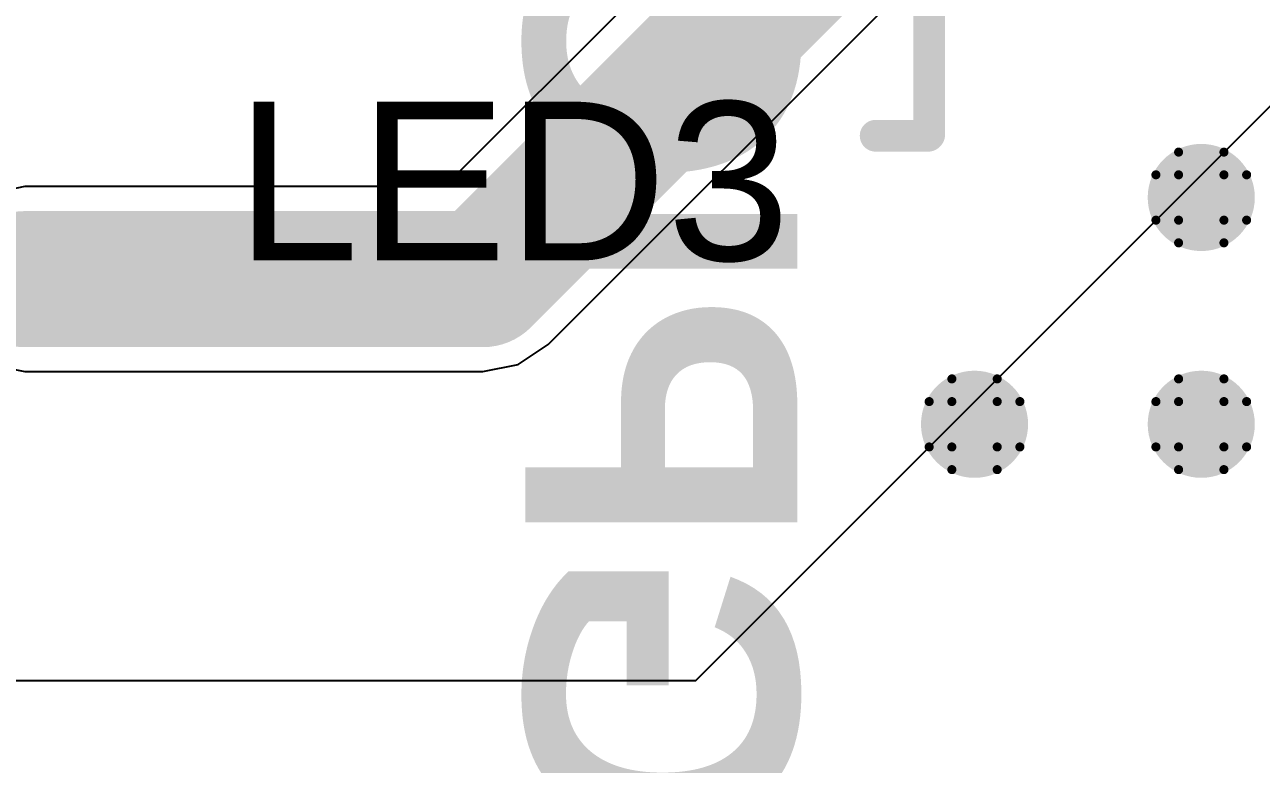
# Model space of a CAD drawing. Header units: inches. Extents: x -25 to 271, y -41 to 15.
# Drawn here: x 67.14 to 74.07, y -28.46 to -24.32 of the extents above; entities that cross this region are included whole.
import ezdxf

# ---------------------------------------------------------------- set-up
doc = ezdxf.new("R2010")
doc.units = ezdxf.units.IN
for name, color, linetype in [('Bottom Layer', 5, 'Continuous'), ('Bottom Overlay', 54, 'Continuous'), ('Drill Drawing', 1, 'Continuous'), ('Top Layer', 1, 'Continuous'), ('Top Overlay', 2, 'Continuous'), ('Via Holes', 16, 'Continuous')]:
    doc.layers.add(name, color=color, linetype=linetype)
doc.styles.add('Arial', font='', dxfattribs={"height": 0.2})
doc.styles.add('Arial_Bold', font='', dxfattribs={"height": 0.2})
doc.styles.get('Arial').set_extended_font_data('Arial')
doc.styles.get('Arial_Bold').set_extended_font_data('Arial', bold=True)

msp = doc.modelspace()

# ---------------------------------------------------------------- hatches: boundary and pattern name
at = {"layer": 'Bottom Layer'}
h = msp.add_hatch(color=5, dxfattribs=at)
edge = h.paths.add_edge_path()
edge.add_arc((73.7311, -25.2885), 0.3, 0, 360)
h = msp.add_hatch(color=5, dxfattribs=at)
edge = h.paths.add_edge_path()
edge.add_arc((72.4611, -26.5585), 0.3, 0, 360)
h = msp.add_hatch(color=5, dxfattribs=at)
edge = h.paths.add_edge_path()
edge.add_arc((73.7311, -26.5585), 0.3, 0, 360)
at = {"layer": 'Top Layer'}
h = msp.add_hatch(color=1, dxfattribs=at)
edge = h.paths.add_edge_path()
edge.add_arc((73.7311, -25.2885), 0.3, 0, 360)
h = msp.add_hatch(color=1, dxfattribs=at)
edge = h.paths.add_edge_path()
edge.add_arc((72.4611, -26.5585), 0.3, 0, 360)
h = msp.add_hatch(color=1, dxfattribs=at)
edge = h.paths.add_edge_path()
edge.add_arc((73.7311, -26.5585), 0.3, 0, 360)
at = {"layer": 'Via Holes'}
h = msp.add_hatch(color=7, dxfattribs=at)
edge = h.paths.add_edge_path()
edge.add_arc((73.7311, -25.2885), 0.15, 0, 360)
h = msp.add_hatch(color=7, dxfattribs=at)
edge = h.paths.add_edge_path()
edge.add_arc((72.4611, -26.5585), 0.15, 0, 360)
h = msp.add_hatch(color=7, dxfattribs=at)
edge = h.paths.add_edge_path()
edge.add_arc((73.7311, -26.5585), 0.15, 0, 360)

# ---------------------------------------------------------------- linework, layer by layer
at = {"layer": 'Drill Drawing'}
for points in [[(73.6041, -25.1615, 0.0508, 0.0508, 0), (73.6041, -25.0345, 0.0508, 0.0508, 0)], [(73.6041, -25.0345, 0.0508, 0.0508, 0), (73.8581, -25.0345, 0.0508, 0.0508, 0)], [(73.8581, -25.1615, 0.0508, 0.0508, 0), (73.8581, -25.0345, 0.0508, 0.0508, 0)], [(73.4771, -25.4155, 0.0508, 0.0508, 0), (73.4771, -25.1615, 0.0508, 0.0508, 0)], [(73.4771, -25.1615, 0.0508, 0.0508, 0), (73.6041, -25.1615, 0.0508, 0.0508, 0)], [(73.8581, -25.1615, 0.0508, 0.0508, 0), (73.9851, -25.1615, 0.0508, 0.0508, 0)], [(73.9851, -25.4155, 0.0508, 0.0508, 0), (73.9851, -25.1615, 0.0508, 0.0508, 0)], [(73.4771, -25.4155, 0.0508, 0.0508, 0), (73.6041, -25.4155, 0.0508, 0.0508, 0)], [(73.6041, -25.5425, 0.0508, 0.0508, 0), (73.6041, -25.4155, 0.0508, 0.0508, 0)], [(73.8581, -25.4155, 0.0508, 0.0508, 0), (73.9851, -25.4155, 0.0508, 0.0508, 0)], [(73.8581, -25.5425, 0.0508, 0.0508, 0), (73.8581, -25.4155, 0.0508, 0.0508, 0)], [(73.6041, -25.5425, 0.0508, 0.0508, 0), (73.8581, -25.5425, 0.0508, 0.0508, 0)], [(72.3341, -26.4315, 0.0508, 0.0508, 0), (72.3341, -26.3045, 0.0508, 0.0508, 0)], [(72.3341, -26.3045, 0.0508, 0.0508, 0), (72.5881, -26.3045, 0.0508, 0.0508, 0)], [(72.5881, -26.4315, 0.0508, 0.0508, 0), (72.5881, -26.3045, 0.0508, 0.0508, 0)], [(73.6041, -26.4315, 0.0508, 0.0508, 0), (73.6041, -26.3045, 0.0508, 0.0508, 0)], [(73.6041, -26.3045, 0.0508, 0.0508, 0), (73.8581, -26.3045, 0.0508, 0.0508, 0)], [(73.8581, -26.4315, 0.0508, 0.0508, 0), (73.8581, -26.3045, 0.0508, 0.0508, 0)], [(72.2071, -26.6855, 0.0508, 0.0508, 0), (72.2071, -26.4315, 0.0508, 0.0508, 0)], [(72.2071, -26.4315, 0.0508, 0.0508, 0), (72.3341, -26.4315, 0.0508, 0.0508, 0)], [(72.5881, -26.4315, 0.0508, 0.0508, 0), (72.7151, -26.4315, 0.0508, 0.0508, 0)], [(72.7151, -26.6855, 0.0508, 0.0508, 0), (72.7151, -26.4315, 0.0508, 0.0508, 0)], [(73.4771, -26.6855, 0.0508, 0.0508, 0), (73.4771, -26.4315, 0.0508, 0.0508, 0)], [(73.4771, -26.4315, 0.0508, 0.0508, 0), (73.6041, -26.4315, 0.0508, 0.0508, 0)], [(73.8581, -26.4315, 0.0508, 0.0508, 0), (73.9851, -26.4315, 0.0508, 0.0508, 0)], [(73.9851, -26.6855, 0.0508, 0.0508, 0), (73.9851, -26.4315, 0.0508, 0.0508, 0)], [(72.2071, -26.6855, 0.0508, 0.0508, 0), (72.3341, -26.6855, 0.0508, 0.0508, 0)], [(72.3341, -26.8125, 0.0508, 0.0508, 0), (72.3341, -26.6855, 0.0508, 0.0508, 0)], [(72.5881, -26.6855, 0.0508, 0.0508, 0), (72.7151, -26.6855, 0.0508, 0.0508, 0)], [(72.5881, -26.8125, 0.0508, 0.0508, 0), (72.5881, -26.6855, 0.0508, 0.0508, 0)], [(73.4771, -26.6855, 0.0508, 0.0508, 0), (73.6041, -26.6855, 0.0508, 0.0508, 0)], [(73.6041, -26.8125, 0.0508, 0.0508, 0), (73.6041, -26.6855, 0.0508, 0.0508, 0)], [(73.8581, -26.6855, 0.0508, 0.0508, 0), (73.9851, -26.6855, 0.0508, 0.0508, 0)], [(73.8581, -26.8125, 0.0508, 0.0508, 0), (73.8581, -26.6855, 0.0508, 0.0508, 0)], [(72.3341, -26.8125, 0.0508, 0.0508, 0), (72.5881, -26.8125, 0.0508, 0.0508, 0)], [(73.6041, -26.8125, 0.0508, 0.0508, 0), (73.8581, -26.8125, 0.0508, 0.0508, 0)]]:
    msp.add_lwpolyline(points, format="xyseb", dxfattribs=at)
for points in [[(73.5914, -25.0345, 0.0254, 0.0254, 1), (73.6168, -25.0345, 0.0254, 0.0254, 1)], [(73.5914, -25.0345, 0.0254, 0.0254, 1), (73.6168, -25.0345, 0.0254, 0.0254, 1)], [(73.8454, -25.0345, 0.0254, 0.0254, 1), (73.8708, -25.0345, 0.0254, 0.0254, 1)], [(73.8454, -25.0345, 0.0254, 0.0254, 1), (73.8708, -25.0345, 0.0254, 0.0254, 1)], [(73.4644, -25.1615, 0.0254, 0.0254, 1), (73.4898, -25.1615, 0.0254, 0.0254, 1)], [(73.4644, -25.1615, 0.0254, 0.0254, 1), (73.4898, -25.1615, 0.0254, 0.0254, 1)], [(73.5914, -25.1615, 0.0254, 0.0254, 1), (73.6168, -25.1615, 0.0254, 0.0254, 1)], [(73.5914, -25.1615, 0.0254, 0.0254, 1), (73.6168, -25.1615, 0.0254, 0.0254, 1)], [(73.8454, -25.1615, 0.0254, 0.0254, 1), (73.8708, -25.1615, 0.0254, 0.0254, 1)], [(73.8454, -25.1615, 0.0254, 0.0254, 1), (73.8708, -25.1615, 0.0254, 0.0254, 1)], [(73.9724, -25.1615, 0.0254, 0.0254, 1), (73.9978, -25.1615, 0.0254, 0.0254, 1)], [(73.9724, -25.1615, 0.0254, 0.0254, 1), (73.9978, -25.1615, 0.0254, 0.0254, 1)], [(73.4644, -25.4155, 0.0254, 0.0254, 1), (73.4898, -25.4155, 0.0254, 0.0254, 1)], [(73.4644, -25.4155, 0.0254, 0.0254, 1), (73.4898, -25.4155, 0.0254, 0.0254, 1)], [(73.5914, -25.4155, 0.0254, 0.0254, 1), (73.6168, -25.4155, 0.0254, 0.0254, 1)], [(73.5914, -25.4155, 0.0254, 0.0254, 1), (73.6168, -25.4155, 0.0254, 0.0254, 1)], [(73.8454, -25.4155, 0.0254, 0.0254, 1), (73.8708, -25.4155, 0.0254, 0.0254, 1)], [(73.8454, -25.4155, 0.0254, 0.0254, 1), (73.8708, -25.4155, 0.0254, 0.0254, 1)], [(73.9724, -25.4155, 0.0254, 0.0254, 1), (73.9978, -25.4155, 0.0254, 0.0254, 1)], [(73.9724, -25.4155, 0.0254, 0.0254, 1), (73.9978, -25.4155, 0.0254, 0.0254, 1)], [(73.5914, -25.5425, 0.0254, 0.0254, 1), (73.6168, -25.5425, 0.0254, 0.0254, 1)], [(73.5914, -25.5425, 0.0254, 0.0254, 1), (73.6168, -25.5425, 0.0254, 0.0254, 1)], [(73.8454, -25.5425, 0.0254, 0.0254, 1), (73.8708, -25.5425, 0.0254, 0.0254, 1)], [(73.8454, -25.5425, 0.0254, 0.0254, 1), (73.8708, -25.5425, 0.0254, 0.0254, 1)], [(72.3214, -26.3045, 0.0254, 0.0254, 1), (72.3468, -26.3045, 0.0254, 0.0254, 1)], [(72.3214, -26.3045, 0.0254, 0.0254, 1), (72.3468, -26.3045, 0.0254, 0.0254, 1)], [(72.5754, -26.3045, 0.0254, 0.0254, 1), (72.6008, -26.3045, 0.0254, 0.0254, 1)], [(72.5754, -26.3045, 0.0254, 0.0254, 1), (72.6008, -26.3045, 0.0254, 0.0254, 1)], [(73.5914, -26.3045, 0.0254, 0.0254, 1), (73.6168, -26.3045, 0.0254, 0.0254, 1)], [(73.5914, -26.3045, 0.0254, 0.0254, 1), (73.6168, -26.3045, 0.0254, 0.0254, 1)], [(73.8454, -26.3045, 0.0254, 0.0254, 1), (73.8708, -26.3045, 0.0254, 0.0254, 1)], [(73.8454, -26.3045, 0.0254, 0.0254, 1), (73.8708, -26.3045, 0.0254, 0.0254, 1)], [(72.1944, -26.4315, 0.0254, 0.0254, 1), (72.2198, -26.4315, 0.0254, 0.0254, 1)], [(72.1944, -26.4315, 0.0254, 0.0254, 1), (72.2198, -26.4315, 0.0254, 0.0254, 1)], [(72.3214, -26.4315, 0.0254, 0.0254, 1), (72.3468, -26.4315, 0.0254, 0.0254, 1)], [(72.3214, -26.4315, 0.0254, 0.0254, 1), (72.3468, -26.4315, 0.0254, 0.0254, 1)], [(72.5754, -26.4315, 0.0254, 0.0254, 1), (72.6008, -26.4315, 0.0254, 0.0254, 1)], [(72.5754, -26.4315, 0.0254, 0.0254, 1), (72.6008, -26.4315, 0.0254, 0.0254, 1)], [(72.7024, -26.4315, 0.0254, 0.0254, 1), (72.7278, -26.4315, 0.0254, 0.0254, 1)], [(72.7024, -26.4315, 0.0254, 0.0254, 1), (72.7278, -26.4315, 0.0254, 0.0254, 1)], [(73.4644, -26.4315, 0.0254, 0.0254, 1), (73.4898, -26.4315, 0.0254, 0.0254, 1)], [(73.4644, -26.4315, 0.0254, 0.0254, 1), (73.4898, -26.4315, 0.0254, 0.0254, 1)], [(73.5914, -26.4315, 0.0254, 0.0254, 1), (73.6168, -26.4315, 0.0254, 0.0254, 1)], [(73.5914, -26.4315, 0.0254, 0.0254, 1), (73.6168, -26.4315, 0.0254, 0.0254, 1)], [(73.8454, -26.4315, 0.0254, 0.0254, 1), (73.8708, -26.4315, 0.0254, 0.0254, 1)], [(73.8454, -26.4315, 0.0254, 0.0254, 1), (73.8708, -26.4315, 0.0254, 0.0254, 1)], [(73.9724, -26.4315, 0.0254, 0.0254, 1), (73.9978, -26.4315, 0.0254, 0.0254, 1)], [(73.9724, -26.4315, 0.0254, 0.0254, 1), (73.9978, -26.4315, 0.0254, 0.0254, 1)], [(72.1944, -26.6855, 0.0254, 0.0254, 1), (72.2198, -26.6855, 0.0254, 0.0254, 1)], [(72.1944, -26.6855, 0.0254, 0.0254, 1), (72.2198, -26.6855, 0.0254, 0.0254, 1)], [(72.3214, -26.6855, 0.0254, 0.0254, 1), (72.3468, -26.6855, 0.0254, 0.0254, 1)], [(72.3214, -26.6855, 0.0254, 0.0254, 1), (72.3468, -26.6855, 0.0254, 0.0254, 1)], [(72.5754, -26.6855, 0.0254, 0.0254, 1), (72.6008, -26.6855, 0.0254, 0.0254, 1)], [(72.5754, -26.6855, 0.0254, 0.0254, 1), (72.6008, -26.6855, 0.0254, 0.0254, 1)], [(72.7024, -26.6855, 0.0254, 0.0254, 1), (72.7278, -26.6855, 0.0254, 0.0254, 1)], [(72.7024, -26.6855, 0.0254, 0.0254, 1), (72.7278, -26.6855, 0.0254, 0.0254, 1)], [(73.4644, -26.6855, 0.0254, 0.0254, 1), (73.4898, -26.6855, 0.0254, 0.0254, 1)], [(73.4644, -26.6855, 0.0254, 0.0254, 1), (73.4898, -26.6855, 0.0254, 0.0254, 1)], [(73.5914, -26.6855, 0.0254, 0.0254, 1), (73.6168, -26.6855, 0.0254, 0.0254, 1)], [(73.5914, -26.6855, 0.0254, 0.0254, 1), (73.6168, -26.6855, 0.0254, 0.0254, 1)], [(73.8454, -26.6855, 0.0254, 0.0254, 1), (73.8708, -26.6855, 0.0254, 0.0254, 1)], [(73.8454, -26.6855, 0.0254, 0.0254, 1), (73.8708, -26.6855, 0.0254, 0.0254, 1)], [(73.9724, -26.6855, 0.0254, 0.0254, 1), (73.9978, -26.6855, 0.0254, 0.0254, 1)], [(73.9724, -26.6855, 0.0254, 0.0254, 1), (73.9978, -26.6855, 0.0254, 0.0254, 1)], [(72.3214, -26.8125, 0.0254, 0.0254, 1), (72.3468, -26.8125, 0.0254, 0.0254, 1)], [(72.3214, -26.8125, 0.0254, 0.0254, 1), (72.3468, -26.8125, 0.0254, 0.0254, 1)], [(72.5754, -26.8125, 0.0254, 0.0254, 1), (72.6008, -26.8125, 0.0254, 0.0254, 1)], [(72.5754, -26.8125, 0.0254, 0.0254, 1), (72.6008, -26.8125, 0.0254, 0.0254, 1)], [(73.5914, -26.8125, 0.0254, 0.0254, 1), (73.6168, -26.8125, 0.0254, 0.0254, 1)], [(73.5914, -26.8125, 0.0254, 0.0254, 1), (73.6168, -26.8125, 0.0254, 0.0254, 1)], [(73.8454, -26.8125, 0.0254, 0.0254, 1), (73.8708, -26.8125, 0.0254, 0.0254, 1)], [(73.8454, -26.8125, 0.0254, 0.0254, 1), (73.8708, -26.8125, 0.0254, 0.0254, 1)]]:
    msp.add_lwpolyline(points, format="xyseb", close=True, dxfattribs=at)
at = {"layer": 'Top Layer'}
for p, q in [((70.0738, -26.1119), (73.5259, -22.6598)), ((70.9003, -27.9936), (76.1822, -22.7117)), ((71.5882, -23.1325), (69.493, -25.2277)), ((67.1421, -25.2277), (66.9439, -25.2672)), ((69.493, -25.2277), (67.1421, -25.2277)), ((69.9057, -26.2242), (70.0738, -26.1119)), ((66.9439, -26.2242), (67.1421, -26.2636)), ((69.7075, -26.2636), (69.9057, -26.2242)), ((67.1421, -26.2636), (69.7075, -26.2636)), ((60.7016, -27.9936), (70.9003, -27.9936))]:
    msp.add_line(p, q, dxfattribs=at)
for points in [[(69.7075, -25.7457, 0.762, 0.762, 0), (73.1596, -22.2936, 0.762, 0.762, 0)], [(67.1421, -25.7457, 0.762, 0.762, 0), (69.7075, -25.7457, 0.762, 0.762, 0)], [(63.5711, -25.7457, 0.635, 0.635, 0), (67.1421, -25.7457, 0.635, 0.635, 0)]]:
    msp.add_lwpolyline(points, format="xyseb", dxfattribs=at)
for points in [[(66.9516, -25.7457, 0.381, 0.381, 1), (67.3326, -25.7457, 0.381, 0.381, 1)], [(69.517, -25.7457, 0.381, 0.381, 1), (69.898, -25.7457, 0.381, 0.381, 1)], [(69.517, -25.7457, 0.381, 0.381, 1), (69.898, -25.7457, 0.381, 0.381, 1)], [(66.9834, -25.7457, 0.3175, 0.3175, 1), (67.3009, -25.7457, 0.3175, 0.3175, 1)]]:
    msp.add_lwpolyline(points, format="xyseb", close=True, dxfattribs=at)
at = {"layer": 'Top Overlay'}
for points in [[(72.2071, -24.9377, 0.1778, 0.1778, 0), (72.2071, -21.2499, 0.1778, 0.1778, 0)], [(71.9074, -24.9428, 0.1778, 0.1778, 0), (72.202, -24.9428, 0.1778, 0.1778, 0)], [(72.202, -24.9428, 0.1778, 0.1778, 0), (72.2071, -24.9377, 0.1778, 0.1778, 0)]]:
    msp.add_lwpolyline(points, format="xyseb", dxfattribs=at)
for points in [[(71.8629, -24.9428, 0.0889, 0.0889, 1), (71.9518, -24.9428, 0.0889, 0.0889, 1)], [(72.1576, -24.9428, 0.0889, 0.0889, 1), (72.2465, -24.9428, 0.0889, 0.0889, 1)], [(72.1576, -24.9428, 0.0889, 0.0889, 1), (72.2465, -24.9428, 0.0889, 0.0889, 1)], [(72.1627, -24.9377, 0.0889, 0.0889, 1), (72.2516, -24.9377, 0.0889, 0.0889, 1)], [(72.1627, -24.9377, 0.0889, 0.0889, 1), (72.2516, -24.9377, 0.0889, 0.0889, 1)]]:
    msp.add_lwpolyline(points, format="xyseb", close=True, dxfattribs=at)

# ---------------------------------------------------------------- texts
at = {"layer": 'Bottom Overlay', "style": 'Arial_Bold', "text_generation_flag": 2}
msp.add_text('GPIO25', height=1.524, rotation=270, dxfattribs=at).set_placement((69.9445, -28.9052))
at = {"layer": 'Top Overlay', "style": 'Arial'}
msp.add_text('LED3', height=0.889, dxfattribs=at).set_placement((68.3223, -25.6412))

doc.saveas('drawing.dxf')
